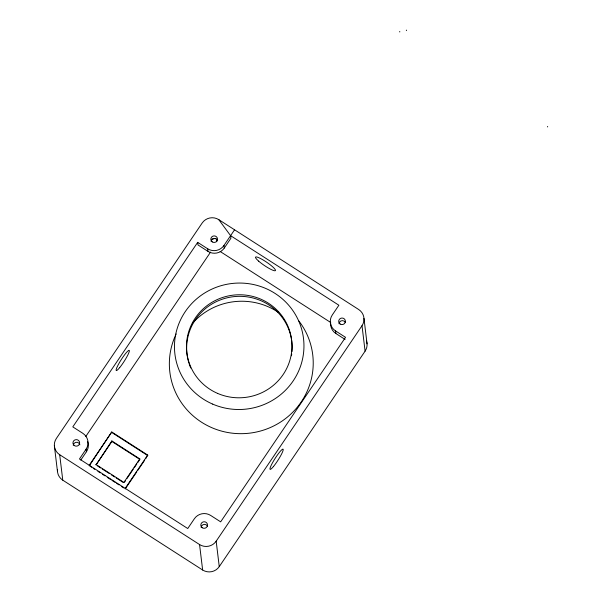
<?xml version="1.0" encoding="UTF-8"?>
<svg xmlns="http://www.w3.org/2000/svg" width="602" height="602" viewBox="0 0 602 602"><rect width="100%" height="100%" fill="white"/><g stroke="black" fill="none" stroke-linecap="round" stroke-linejoin="round"><path stroke-width="0.9" d="M234.562 229.798L223.959 245.465A11.754 11.468 -6.9 0 1 207.675 248.776L197.682 242.358L72.797 426.878L82.79 433.297A11.754 11.468 -6.9 0 1 86.086 449.182L86.395 451.778L80.788 460.071M85.808 436.435L210.587 252.08M86.086 449.182L79.456 458.98L187.749 528.533L194.378 518.743A11.754 11.468 -6.9 0 1 210.662 515.432L220.656 521.851L345.54 337.323L335.547 330.912A11.754 11.468 -6.9 0 1 332.251 315.027L338.881 305.229L230.589 235.668L218.782 219.655A11.995 11.701 -6.9 0 0 202.159 223.033L56.332 438.504A11.995 11.701 -6.9 0 0 59.688 454.713L62.774 480.17L202.641 570.004A11.995 11.701 -6.9 0 0 219.256 566.625L365.09 351.154A11.995 11.701 -6.9 0 0 366.437 340.875M197.682 242.358L197.998 244.954L207.983 251.373A11.754 11.468 -6.9 0 0 224.275 248.062L230.905 238.272L230.589 235.668M145.684 458.701L147.723 455.082L111.754 431.98L89.216 465.286L91.624 467.31M89.284 465.805L111.754 431.98M111.897 441.469L95.989 464.97L111.837 440.942L139.807 458.912L139.875 459.431L111.897 441.469L111.837 440.942M139.807 458.912L123.899 482.42L95.929 464.451M124.479 482.179L125.502 480.667M127.045 478.387L133.2 469.289M134.231 467.777L136.797 463.984M137.82 462.464L139.363 460.191M125.186 488.38L147.723 455.082M125.246 488.907L136.774 471.863M137.828 470.32L144.638 460.252M219.256 566.625L216.178 541.175L362.005 325.705A11.995 11.701 -6.9 0 0 358.649 309.488L218.782 219.655M211.964 239.084L215.471 238.369M220.129 251.47L330.754 322.529M330.633 323.259A11.754 11.468 -6.9 0 0 335.863 333.508L345.089 339.43M111.821 432.499L147.783 455.601M97.547 465.971L100.654 467.965M102.205 468.966L109.203 473.458M111.528 474.955L114.643 476.95M116.194 477.95L123.184 482.443M93.19 468.311L94.755 469.319M97.878 471.328L100.225 472.833M102.573 474.338L104.921 475.843M107.261 477.356L110.392 479.365M111.957 480.366L115.08 482.375M116.645 483.376L118.993 484.888M121.333 486.393L123.681 487.898M59.688 454.713L199.555 544.547A11.995 11.701 -6.9 0 0 216.178 541.175M547.587 126.42L547.647 126.939M406.373 30.1L406.433 30.619M399.728 31.454L399.788 31.974M363.977 318.413L367.054 343.87M362.005 325.705L365.09 351.154M335.547 330.912L335.863 333.508M223.959 245.465L224.275 248.062M216.427 238.964L216.758 241.711M207.675 248.776L207.983 251.373M199.555 544.547L202.641 570.004M54.361 445.796L57.438 471.246M87.719 441.702A11.754 11.468 -6.9 0 1 86.395 451.778M73.256 445.307A3.356 3.281 -6.9 0 1 79.893 444.825M339.009 323.725A3.356 3.281 -6.9 0 1 345.367 322.431M211.129 241.59A3.356 3.281 -6.9 0 1 217.488 240.296M201.136 527.442A3.356 3.281 -6.9 0 1 207.487 526.148M62.774 480.17A11.995 11.701 -6.9 0 1 57.431 469.718M298.931 321.062A71.962 70.231 -6.9 0 1 250.327 433.071A71.962 70.231 -6.9 0 1 174.738 337.128M175.077 336.33A71.962 70.231 -6.9 0 1 176.16 333.959M188.968 363.239A52.773 51.501 -6.9 0 1 233.636 296.666A52.773 51.501 -6.9 0 1 291.993 351.583M291.729 354.104A52.773 51.501 -6.9 0 1 291.481 355.774M190.729 367.988A52.773 51.501 -6.9 0 1 189.231 364.044M193.001 322.762A64.768 63.202 -6.9 0 1 278.711 312.566M74.437 445.638A3.356 3.281 -6.9 0 0 79.645 443.08A3.356 3.281 -6.9 0 0 74.799 439.964A3.356 3.281 -6.9 0 0 74.437 445.638M212.31 241.921A3.356 3.281 -6.9 0 0 217.518 239.363A3.356 3.281 -6.9 0 0 212.672 236.247A3.356 3.281 -6.9 0 0 212.31 241.921M340.19 324.057A3.356 3.281 -6.9 0 0 345.397 321.498A3.356 3.281 -6.9 0 0 340.551 318.383A3.356 3.281 -6.9 0 0 340.19 324.057M202.31 527.773A3.356 3.281 -6.9 0 0 207.517 525.215A3.356 3.281 -6.9 0 0 202.671 522.1A3.356 3.281 -6.9 0 0 202.31 527.773M273.549 466.407A11.995 1.693 -57.3 0 0 283.218 449.468A11.995 1.693 -57.3 0 0 272.999 461.907A11.995 1.693 -57.3 0 0 273.549 466.407M258.664 261.148A11.995 1.994 34.1 0 0 275.242 270.719A11.995 1.994 34.1 0 0 262.623 259.68A11.995 1.994 34.1 0 0 258.664 261.148M119.693 367.589A11.995 1.693 -57.3 0 0 129.362 350.65A11.995 1.693 -57.3 0 0 119.151 363.089A11.995 1.693 -57.3 0 0 119.693 367.589M212.687 404.108A64.768 63.202 -6.9 0 0 303.626 339.513A64.768 63.202 -6.9 0 0 201.331 295.221A64.768 63.202 -6.9 0 0 212.687 404.108M217.6 393.399A52.773 51.501 -6.9 0 0 291.699 340.77A52.773 51.501 -6.9 0 0 208.352 304.68A52.773 51.501 -6.9 0 0 217.6 393.399"/></g></svg>
